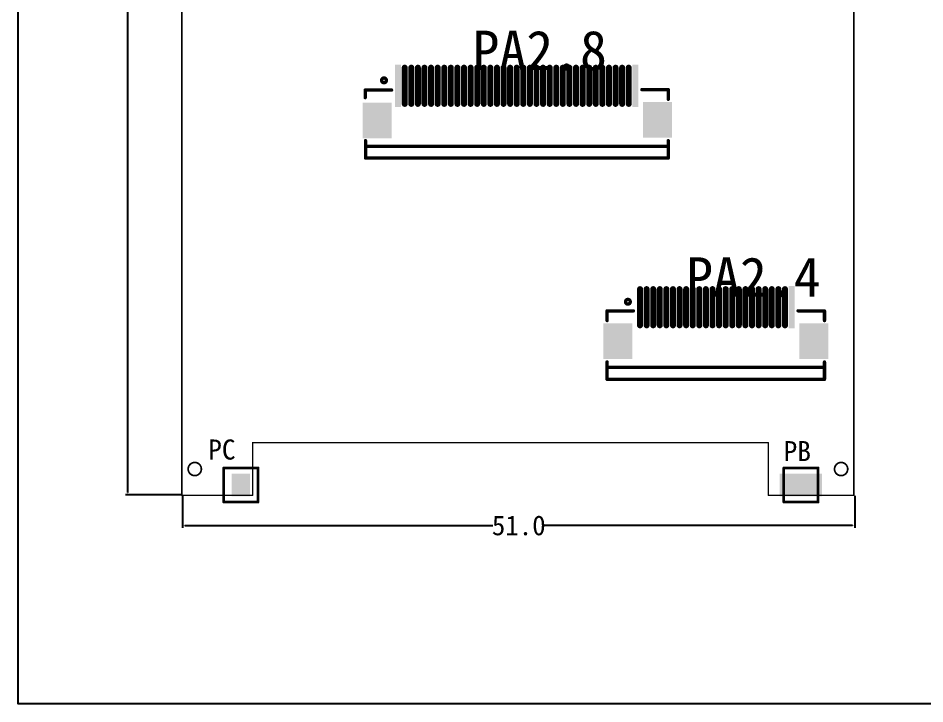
# Model space of a CAD drawing. Extents: x 936 to 1110, y 613 to 708.
# Drawn here: x 935.7 to 1004.5, y 612.9 to 665 of the extents above; entities that cross this region are included whole.
import ezdxf

# ---------------------------------------------------------------- set-up
doc = ezdxf.new("R2010")
doc.units = 0
doc.header["$MEASUREMENT"] = 0
doc.layers.get('0').update_dxf_attribs({"linetype": 'CONTINUOUS'})
doc.layers.get('Defpoints').update_dxf_attribs({"linetype": 'CONTINUOUS'})
for name, color, linetype in [('BOTTOMLAYER', 5, 'CONTINUOUS'), ('BOTTOMOVERLAY', 54, 'CONTINUOUS'), ('BOTTOMPASTE', 16, 'CONTINUOUS'), ('BOTTOMSOLDER', 6, 'CONTINUOUS'), ('KEEPOUTLAYER', 6, 'CONTINUOUS'), ('MULTILAYER', 9, 'CONTINUOUS'), ('TOPLAYER', 1, 'CONTINUOUS'), ('TOPSOLDER', 216, 'CONTINUOUS')]:
    doc.layers.add(name, color=color, linetype=linetype)
doc.dimstyles.get("Standard").update_dxf_attribs({"dimtxt": 0.18, "dimasz": 0.18, "dimexe": 0.18, "dimexo": 0.0625, "dimgap": 0.09, "dimtad": 0, "dimtih": 1, "dimtoh": 1, "dimdec": 4, "dimzin": 0, "dimdsep": 46, "dimtxsty": 'Standard', "dimcen": 0.09, "dimadec": 0, "dimazin": 0, "dimtfac": 1, "dimtdec": 4, "dimtofl": 0, "dimtmove": 0, "dimatfit": 0, "dimfxl": 1, "dimtolj": 1, "dimtzin": 0, "dimarcsym": 0})

# ---------------------------------------------------------------- blocks, each defined once
blk = doc.blocks.new('FFC0_5_24P_A_1')
at = {"layer": 'BOTTOMLAYER', "const_width": 0.25}
for points in [[(-5.25, 2.662), (-5.25, -0.087)], [(-4.75, 2.662), (-4.75, -0.087)], [(-4.25, 2.662), (-4.25, -0.087)], [(-3.75, 2.662), (-3.75, -0.087)], [(-3.25, 2.662), (-3.25, -0.087)], [(-2.75, 2.662), (-2.75, -0.087)], [(-2.25, 2.662), (-2.25, -0.087)], [(-1.75, 2.662), (-1.75, -0.087)], [(-1.25, 2.662), (-1.25, -0.087)], [(-0.75, 2.662), (-0.75, -0.087)], [(-0.25, 2.662), (-0.25, -0.087)], [(0.25, 2.662), (0.25, -0.087)], [(0.75, 2.662), (0.75, -0.087)], [(1.25, 2.662), (1.25, -0.087)], [(1.75, 2.662), (1.75, -0.087)], [(2.25, 2.662), (2.25, -0.087)], [(2.75, 2.662), (2.75, -0.087)], [(3.25, 2.662), (3.25, -0.087)], [(3.75, 2.662), (3.75, -0.087)], [(4.25, 2.662), (4.25, -0.087)], [(4.75, 2.662), (4.75, -0.087)], [(5.25, 2.662), (5.25, -0.087)], [(5.75, 2.662), (5.75, -0.087)]]:
    blk.add_lwpolyline(points, dxfattribs=at)
at = {"layer": 'BOTTOMLAYER', "const_width": 0.125}
for points in [[(-5.312, 2.662, 1), (-5.188, 2.662, 1)], [(-4.812, 2.662, 1), (-4.687, 2.662, 1)], [(-4.312, 2.662, 1), (-4.187, 2.662, 1)], [(-3.812, 2.662, 1), (-3.687, 2.662, 1)], [(-3.312, 2.662, 1), (-3.187, 2.662, 1)], [(-2.812, 2.662, 1), (-2.688, 2.662, 1)], [(-2.312, 2.662, 1), (-2.187, 2.662, 1)], [(-1.812, 2.662, 1), (-1.687, 2.662, 1)], [(-1.312, 2.662, 1), (-1.187, 2.662, 1)], [(-0.812, 2.662, 1), (-0.687, 2.662, 1)], [(-0.312, 2.662, 1), (-0.188, 2.662, 1)], [(0.188, 2.662, 1), (0.313, 2.662, 1)], [(0.688, 2.662, 1), (0.813, 2.662, 1)], [(1.188, 2.662, 1), (1.313, 2.662, 1)], [(1.688, 2.662, 1), (1.813, 2.662, 1)], [(2.188, 2.662, 1), (2.312, 2.662, 1)], [(2.688, 2.662, 1), (2.813, 2.662, 1)], [(3.188, 2.662, 1), (3.313, 2.662, 1)], [(3.688, 2.662, 1), (3.813, 2.662, 1)], [(4.188, 2.662, 1), (4.313, 2.662, 1)], [(4.688, 2.662, 1), (4.812, 2.662, 1)], [(5.188, 2.662, 1), (5.312, 2.662, 1)], [(5.688, 2.662, 1), (5.813, 2.662, 1)], [(-5.312, -0.087, 1), (-5.188, -0.087, 1)], [(-4.812, -0.087, 1), (-4.687, -0.087, 1)], [(-4.312, -0.087, 1), (-4.187, -0.087, 1)], [(-3.812, -0.087, 1), (-3.687, -0.087, 1)], [(-3.312, -0.087, 1), (-3.187, -0.087, 1)], [(-2.812, -0.087, 1), (-2.688, -0.087, 1)], [(-2.312, -0.087, 1), (-2.187, -0.087, 1)], [(-1.812, -0.087, 1), (-1.687, -0.087, 1)], [(-1.312, -0.087, 1), (-1.187, -0.087, 1)], [(-0.812, -0.087, 1), (-0.687, -0.087, 1)], [(-0.312, -0.087, 1), (-0.188, -0.087, 1)], [(0.188, -0.087, 1), (0.313, -0.087, 1)], [(0.688, -0.087, 1), (0.813, -0.087, 1)], [(1.188, -0.087, 1), (1.313, -0.087, 1)], [(1.688, -0.087, 1), (1.813, -0.087, 1)], [(2.188, -0.087, 1), (2.312, -0.087, 1)], [(2.688, -0.087, 1), (2.813, -0.087, 1)], [(3.188, -0.087, 1), (3.313, -0.087, 1)], [(3.688, -0.087, 1), (3.813, -0.087, 1)], [(4.188, -0.087, 1), (4.313, -0.087, 1)], [(4.688, -0.087, 1), (4.812, -0.087, 1)], [(5.188, -0.087, 1), (5.312, -0.087, 1)], [(5.688, -0.087, 1), (5.813, -0.087, 1)]]:
    blk.add_lwpolyline(points, format="xyb", close=True, dxfattribs=at)
at = {"layer": 'BOTTOMLAYER'}
for points in [[(-5.875, -0.212), (-5.625, -0.212), (-5.875, 2.788), (-5.625, 2.788)], [(-8.44, -2.538), (-6.44, -2.538), (-8.44, -0.038), (-6.44, -0.038)], [(8.44, -0.038), (6.44, -0.038), (8.44, -2.538), (6.44, -2.538)]]:
    blk.add_solid(points, dxfattribs=at)
at = {"layer": 'BOTTOMOVERLAY'}
for points, const_width in [([(6.85, 1.702, 1), (6.491, 1.702, 1)], 0.254), ([(6.427, 1.702, 1), (6.554, 1.702, 1)], 0.127), ([(6.786, 1.702, 1), (6.913, 1.702, 1)], 0.127), ([(-8.313, 1.012, 1), (-8.186, 1.012, 1)], 0.127), ([(-8.313, 1.012, 1), (-8.186, 1.012, 1)], 0.127), ([(-6.31, 1.012, 1), (-6.183, 1.012, 1)], 0.127), ([(6.183, 1.012, 1), (6.31, 1.012, 1)], 0.127), ([(8.186, 1.012, 1), (8.313, 1.012, 1)], 0.127), ([(8.186, 1.012, 1), (8.313, 1.012, 1)], 0.127), ([(-8.313, 0.274, 1), (-8.186, 0.274, 1)], 0.127), ([(8.186, 0.274, 1), (8.313, 0.274, 1)], 0.127), ([(-8.313, -2.865, 1), (-8.186, -2.865, 1)], 0.127), ([(8.186, -2.865, 1), (8.313, -2.865, 1)], 0.127), ([(-8.313, -3.287, 1), (-8.186, -3.287, 1)], 0.127), ([(8.186, -3.287, 1), (8.313, -3.287, 1)], 0.127), ([(-8.313, -4.187, 1), (-8.186, -4.187, 1)], 0.127), ([(-8.313, -4.187, 1), (-8.186, -4.187, 1)], 0.127), ([(8.186, -4.187, 1), (8.313, -4.187, 1)], 0.127), ([(8.186, -4.187, 1), (8.313, -4.187, 1)], 0.127)]:
    blk.add_lwpolyline(points, format="xyb", close=True, dxfattribs=dict(at, const_width=const_width))
at = {"layer": 'BOTTOMOVERLAY', "const_width": 0.254}
for points in [[(-8.25, 1.012), (-6.246, 1.012)], [(-8.25, 0.274), (-8.25, 1.012)], [(6.246, 1.012), (8.25, 1.012)], [(8.25, 0.274), (8.25, 1.012)], [(-8.25, -4.187), (-8.25, -2.865)], [(8.25, -4.187), (8.25, -2.865)], [(-8.25, -3.287), (8.25, -3.287)], [(-8.25, -4.187), (8.25, -4.187)]]:
    blk.add_lwpolyline(points, dxfattribs=at)
at = {"layer": 'BOTTOMPASTE', "const_width": 0.25}
for points in [[(-5.25, 2.662), (-5.25, -0.087)], [(-4.75, 2.662), (-4.75, -0.087)], [(-4.25, 2.662), (-4.25, -0.087)], [(-3.75, 2.662), (-3.75, -0.087)], [(-3.25, 2.662), (-3.25, -0.087)], [(-2.75, 2.662), (-2.75, -0.087)], [(-2.25, 2.662), (-2.25, -0.087)], [(-1.75, 2.662), (-1.75, -0.087)], [(-1.25, 2.662), (-1.25, -0.087)], [(-0.75, 2.662), (-0.75, -0.087)], [(-0.25, 2.662), (-0.25, -0.087)], [(0.25, 2.662), (0.25, -0.087)], [(0.75, 2.662), (0.75, -0.087)], [(1.25, 2.662), (1.25, -0.087)], [(1.75, 2.662), (1.75, -0.087)], [(2.25, 2.662), (2.25, -0.087)], [(2.75, 2.662), (2.75, -0.087)], [(3.25, 2.662), (3.25, -0.087)], [(3.75, 2.662), (3.75, -0.087)], [(4.25, 2.662), (4.25, -0.087)], [(4.75, 2.662), (4.75, -0.087)], [(5.25, 2.662), (5.25, -0.087)], [(5.75, 2.662), (5.75, -0.087)]]:
    blk.add_lwpolyline(points, dxfattribs=at)
at = {"layer": 'BOTTOMPASTE', "const_width": 0.125}
for points in [[(-5.312, 2.662, 1), (-5.188, 2.662, 1)], [(-4.812, 2.662, 1), (-4.687, 2.662, 1)], [(-4.312, 2.662, 1), (-4.187, 2.662, 1)], [(-3.812, 2.662, 1), (-3.687, 2.662, 1)], [(-3.312, 2.662, 1), (-3.187, 2.662, 1)], [(-2.812, 2.662, 1), (-2.688, 2.662, 1)], [(-2.312, 2.662, 1), (-2.187, 2.662, 1)], [(-1.812, 2.662, 1), (-1.687, 2.662, 1)], [(-1.312, 2.662, 1), (-1.187, 2.662, 1)], [(-0.812, 2.662, 1), (-0.687, 2.662, 1)], [(-0.312, 2.662, 1), (-0.188, 2.662, 1)], [(0.188, 2.662, 1), (0.313, 2.662, 1)], [(0.688, 2.662, 1), (0.813, 2.662, 1)], [(1.188, 2.662, 1), (1.313, 2.662, 1)], [(1.688, 2.662, 1), (1.813, 2.662, 1)], [(2.188, 2.662, 1), (2.312, 2.662, 1)], [(2.688, 2.662, 1), (2.813, 2.662, 1)], [(3.188, 2.662, 1), (3.313, 2.662, 1)], [(3.688, 2.662, 1), (3.813, 2.662, 1)], [(4.188, 2.662, 1), (4.313, 2.662, 1)], [(4.688, 2.662, 1), (4.812, 2.662, 1)], [(5.188, 2.662, 1), (5.312, 2.662, 1)], [(5.688, 2.662, 1), (5.813, 2.662, 1)], [(-5.312, -0.087, 1), (-5.188, -0.087, 1)], [(-4.812, -0.087, 1), (-4.687, -0.087, 1)], [(-4.312, -0.087, 1), (-4.187, -0.087, 1)], [(-3.812, -0.087, 1), (-3.687, -0.087, 1)], [(-3.312, -0.087, 1), (-3.187, -0.087, 1)], [(-2.812, -0.087, 1), (-2.688, -0.087, 1)], [(-2.312, -0.087, 1), (-2.187, -0.087, 1)], [(-1.812, -0.087, 1), (-1.687, -0.087, 1)], [(-1.312, -0.087, 1), (-1.187, -0.087, 1)], [(-0.812, -0.087, 1), (-0.687, -0.087, 1)], [(-0.312, -0.087, 1), (-0.188, -0.087, 1)], [(0.188, -0.087, 1), (0.313, -0.087, 1)], [(0.688, -0.087, 1), (0.813, -0.087, 1)], [(1.188, -0.087, 1), (1.313, -0.087, 1)], [(1.688, -0.087, 1), (1.813, -0.087, 1)], [(2.188, -0.087, 1), (2.312, -0.087, 1)], [(2.688, -0.087, 1), (2.813, -0.087, 1)], [(3.188, -0.087, 1), (3.313, -0.087, 1)], [(3.688, -0.087, 1), (3.813, -0.087, 1)], [(4.188, -0.087, 1), (4.313, -0.087, 1)], [(4.688, -0.087, 1), (4.812, -0.087, 1)], [(5.188, -0.087, 1), (5.312, -0.087, 1)], [(5.688, -0.087, 1), (5.813, -0.087, 1)]]:
    blk.add_lwpolyline(points, format="xyb", close=True, dxfattribs=at)
at = {"layer": 'BOTTOMPASTE'}
for points in [[(-5.875, -0.212), (-5.625, -0.212), (-5.875, 2.788), (-5.625, 2.788)], [(-8.44, -2.538), (-6.44, -2.538), (-8.44, -0.038), (-6.44, -0.038)], [(8.44, -0.038), (6.44, -0.038), (8.44, -2.538), (6.44, -2.538)]]:
    blk.add_solid(points, dxfattribs=at)
at = {"layer": 'BOTTOMSOLDER', "const_width": 0.453}
for points in [[(-5.25, 2.662), (-5.25, -0.087)], [(-4.75, 2.662), (-4.75, -0.087)], [(-4.25, 2.662), (-4.25, -0.087)], [(-3.75, 2.662), (-3.75, -0.087)], [(-3.25, 2.662), (-3.25, -0.087)], [(-2.75, 2.662), (-2.75, -0.087)], [(-2.25, 2.662), (-2.25, -0.087)], [(-1.75, 2.662), (-1.75, -0.087)], [(-1.25, 2.662), (-1.25, -0.087)], [(-0.75, 2.662), (-0.75, -0.087)], [(-0.25, 2.662), (-0.25, -0.087)], [(0.25, 2.662), (0.25, -0.087)], [(0.75, 2.662), (0.75, -0.087)], [(1.25, 2.662), (1.25, -0.087)], [(1.75, 2.662), (1.75, -0.087)], [(2.25, 2.662), (2.25, -0.087)], [(2.75, 2.662), (2.75, -0.087)], [(3.25, 2.662), (3.25, -0.087)], [(3.75, 2.662), (3.75, -0.087)], [(4.25, 2.662), (4.25, -0.087)], [(4.75, 2.662), (4.75, -0.087)], [(5.25, 2.662), (5.25, -0.087)], [(5.75, 2.662), (5.75, -0.087)]]:
    blk.add_lwpolyline(points, dxfattribs=at)
at = {"layer": 'BOTTOMSOLDER', "const_width": 0.227}
for points in [[(-5.363, 2.662, 1), (-5.137, 2.662, 1)], [(-4.863, 2.662, 1), (-4.637, 2.662, 1)], [(-4.363, 2.662, 1), (-4.137, 2.662, 1)], [(-3.863, 2.662, 1), (-3.637, 2.662, 1)], [(-3.363, 2.662, 1), (-3.137, 2.662, 1)], [(-2.863, 2.662, 1), (-2.637, 2.662, 1)], [(-2.363, 2.662, 1), (-2.137, 2.662, 1)], [(-1.863, 2.662, 1), (-1.637, 2.662, 1)], [(-1.363, 2.662, 1), (-1.137, 2.662, 1)], [(-0.863, 2.662, 1), (-0.637, 2.662, 1)], [(-0.363, 2.662, 1), (-0.137, 2.662, 1)], [(0.137, 2.662, 1), (0.363, 2.662, 1)], [(0.637, 2.662, 1), (0.863, 2.662, 1)], [(1.137, 2.662, 1), (1.363, 2.662, 1)], [(1.637, 2.662, 1), (1.863, 2.662, 1)], [(2.137, 2.662, 1), (2.363, 2.662, 1)], [(2.637, 2.662, 1), (2.863, 2.662, 1)], [(3.137, 2.662, 1), (3.363, 2.662, 1)], [(3.637, 2.662, 1), (3.863, 2.662, 1)], [(4.137, 2.662, 1), (4.363, 2.662, 1)], [(4.637, 2.662, 1), (4.863, 2.662, 1)], [(5.137, 2.662, 1), (5.363, 2.662, 1)], [(5.637, 2.662, 1), (5.863, 2.662, 1)], [(-5.363, -0.087, 1), (-5.137, -0.087, 1)], [(-4.863, -0.087, 1), (-4.637, -0.087, 1)], [(-4.363, -0.087, 1), (-4.137, -0.087, 1)], [(-3.863, -0.087, 1), (-3.637, -0.087, 1)], [(-3.363, -0.087, 1), (-3.137, -0.087, 1)], [(-2.863, -0.087, 1), (-2.637, -0.087, 1)], [(-2.363, -0.087, 1), (-2.137, -0.087, 1)], [(-1.863, -0.087, 1), (-1.637, -0.087, 1)], [(-1.363, -0.087, 1), (-1.137, -0.087, 1)], [(-0.863, -0.087, 1), (-0.637, -0.087, 1)], [(-0.363, -0.087, 1), (-0.137, -0.087, 1)], [(0.137, -0.087, 1), (0.363, -0.087, 1)], [(0.637, -0.087, 1), (0.863, -0.087, 1)], [(1.137, -0.087, 1), (1.363, -0.087, 1)], [(1.637, -0.087, 1), (1.863, -0.087, 1)], [(2.137, -0.087, 1), (2.363, -0.087, 1)], [(2.637, -0.087, 1), (2.863, -0.087, 1)], [(3.137, -0.087, 1), (3.363, -0.087, 1)], [(3.637, -0.087, 1), (3.863, -0.087, 1)], [(4.137, -0.087, 1), (4.363, -0.087, 1)], [(4.637, -0.087, 1), (4.863, -0.087, 1)], [(5.137, -0.087, 1), (5.363, -0.087, 1)], [(5.637, -0.087, 1), (5.863, -0.087, 1)]]:
    blk.add_lwpolyline(points, format="xyb", close=True, dxfattribs=at)
at = {"layer": 'BOTTOMSOLDER'}
for points in [[(-5.977, -0.314), (-5.523, -0.314), (-5.977, 2.889), (-5.523, 2.889)], [(-8.542, -2.639), (-6.338, -2.639), (-8.542, 0.064), (-6.338, 0.064)], [(8.542, 0.064), (6.338, 0.064), (8.542, -2.639), (6.338, -2.639)]]:
    blk.add_solid(points, dxfattribs=at)
blk = doc.blocks.new('FFC0_5_37P_A_2')
at = {"layer": 'BOTTOMLAYER', "const_width": 0.25}
for points in [[(-8.455, 2.688), (-8.455, -0.062)], [(-7.955, 2.688), (-7.955, -0.062)], [(-7.455, 2.688), (-7.455, -0.062)], [(-6.955, 2.688), (-6.955, -0.062)], [(-6.455, 2.688), (-6.455, -0.062)], [(-5.955, 2.688), (-5.955, -0.062)], [(-5.455, 2.688), (-5.455, -0.062)], [(-4.955, 2.688), (-4.955, -0.062)], [(-4.455, 2.688), (-4.455, -0.062)], [(-3.955, 2.688), (-3.955, -0.062)], [(-3.455, 2.688), (-3.455, -0.062)], [(-2.955, 2.688), (-2.955, -0.062)], [(-2.455, 2.688), (-2.455, -0.062)], [(-1.955, 2.688), (-1.955, -0.062)], [(-1.455, 2.688), (-1.455, -0.062)], [(-0.955, 2.688), (-0.955, -0.062)], [(-0.455, 2.688), (-0.455, -0.062)], [(0.045, 2.688), (0.045, -0.062)], [(0.545, 2.688), (0.545, -0.062)], [(1.045, 2.688), (1.045, -0.062)], [(1.545, 2.688), (1.545, -0.062)], [(2.045, 2.688), (2.045, -0.062)], [(2.545, 2.688), (2.545, -0.062)], [(3.045, 2.688), (3.045, -0.062)], [(3.545, 2.688), (3.545, -0.062)], [(4.045, 2.688), (4.045, -0.062)], [(4.545, 2.688), (4.545, -0.062)], [(5.045, 2.688), (5.045, -0.062)], [(5.545, 2.688), (5.545, -0.062)], [(6.045, 2.688), (6.045, -0.062)], [(6.545, 2.688), (6.545, -0.062)], [(7.045, 2.688), (7.045, -0.062)], [(7.545, 2.688), (7.545, -0.062)], [(8.045, 2.688), (8.045, -0.062)], [(8.545, 2.688), (8.545, -0.062)]]:
    blk.add_lwpolyline(points, dxfattribs=at)
at = {"layer": 'BOTTOMLAYER', "const_width": 0.125}
for points in [[(-8.518, 2.688, 1), (-8.393, 2.688, 1)], [(-8.018, 2.688, 1), (-7.893, 2.688, 1)], [(-7.518, 2.688, 1), (-7.393, 2.688, 1)], [(-7.018, 2.688, 1), (-6.893, 2.688, 1)], [(-6.518, 2.688, 1), (-6.393, 2.688, 1)], [(-6.018, 2.688, 1), (-5.893, 2.688, 1)], [(-5.518, 2.688, 1), (-5.393, 2.688, 1)], [(-5.018, 2.688, 1), (-4.893, 2.688, 1)], [(-4.518, 2.688, 1), (-4.393, 2.688, 1)], [(-4.018, 2.688, 1), (-3.893, 2.688, 1)], [(-3.518, 2.688, 1), (-3.393, 2.688, 1)], [(-3.018, 2.688, 1), (-2.893, 2.688, 1)], [(-2.518, 2.688, 1), (-2.393, 2.688, 1)], [(-2.018, 2.688, 1), (-1.893, 2.688, 1)], [(-1.518, 2.688, 1), (-1.393, 2.688, 1)], [(-1.018, 2.688, 1), (-0.893, 2.688, 1)], [(-0.518, 2.688, 1), (-0.393, 2.688, 1)], [(-0.018, 2.688, 1), (0.107, 2.688, 1)], [(0.482, 2.688, 1), (0.607, 2.688, 1)], [(0.982, 2.688, 1), (1.107, 2.688, 1)], [(1.482, 2.688, 1), (1.607, 2.688, 1)], [(1.982, 2.688, 1), (2.107, 2.688, 1)], [(2.482, 2.688, 1), (2.607, 2.688, 1)], [(2.982, 2.688, 1), (3.107, 2.688, 1)], [(3.482, 2.688, 1), (3.607, 2.688, 1)], [(3.982, 2.688, 1), (4.107, 2.688, 1)], [(4.482, 2.688, 1), (4.607, 2.688, 1)], [(4.982, 2.688, 1), (5.107, 2.688, 1)], [(5.482, 2.688, 1), (5.607, 2.688, 1)], [(5.982, 2.688, 1), (6.107, 2.688, 1)], [(6.482, 2.688, 1), (6.607, 2.688, 1)], [(6.982, 2.688, 1), (7.107, 2.688, 1)], [(7.482, 2.688, 1), (7.607, 2.688, 1)], [(7.982, 2.688, 1), (8.107, 2.688, 1)], [(8.482, 2.688, 1), (8.607, 2.688, 1)], [(-8.518, -0.062, 1), (-8.393, -0.062, 1)], [(-8.018, -0.062, 1), (-7.893, -0.062, 1)], [(-7.518, -0.062, 1), (-7.393, -0.062, 1)], [(-7.018, -0.062, 1), (-6.893, -0.062, 1)], [(-6.518, -0.062, 1), (-6.393, -0.062, 1)], [(-6.018, -0.062, 1), (-5.893, -0.062, 1)], [(-5.518, -0.062, 1), (-5.393, -0.062, 1)], [(-5.018, -0.062, 1), (-4.893, -0.062, 1)], [(-4.518, -0.062, 1), (-4.393, -0.062, 1)], [(-4.018, -0.062, 1), (-3.893, -0.062, 1)], [(-3.518, -0.062, 1), (-3.393, -0.062, 1)], [(-3.018, -0.062, 1), (-2.893, -0.062, 1)], [(-2.518, -0.062, 1), (-2.393, -0.062, 1)], [(-2.018, -0.062, 1), (-1.893, -0.062, 1)], [(-1.518, -0.062, 1), (-1.393, -0.062, 1)], [(-1.018, -0.062, 1), (-0.893, -0.062, 1)], [(-0.518, -0.062, 1), (-0.393, -0.062, 1)], [(-0.018, -0.062, 1), (0.107, -0.062, 1)], [(0.482, -0.062, 1), (0.607, -0.062, 1)], [(0.982, -0.062, 1), (1.107, -0.062, 1)], [(1.482, -0.062, 1), (1.607, -0.062, 1)], [(1.982, -0.062, 1), (2.107, -0.062, 1)], [(2.482, -0.062, 1), (2.607, -0.062, 1)], [(2.982, -0.062, 1), (3.107, -0.062, 1)], [(3.482, -0.062, 1), (3.607, -0.062, 1)], [(3.982, -0.062, 1), (4.107, -0.062, 1)], [(4.482, -0.062, 1), (4.607, -0.062, 1)], [(4.982, -0.062, 1), (5.107, -0.062, 1)], [(5.482, -0.062, 1), (5.607, -0.062, 1)], [(5.982, -0.062, 1), (6.107, -0.062, 1)], [(6.482, -0.062, 1), (6.607, -0.062, 1)], [(6.982, -0.062, 1), (7.107, -0.062, 1)], [(7.482, -0.062, 1), (7.607, -0.062, 1)], [(7.982, -0.062, 1), (8.107, -0.062, 1)], [(8.482, -0.062, 1), (8.607, -0.062, 1)]]:
    blk.add_lwpolyline(points, format="xyb", close=True, dxfattribs=at)
at = {"layer": 'BOTTOMLAYER'}
for points in [[(-9.08, -0.187), (-8.83, -0.187), (-9.08, 2.813), (-8.83, 2.813)], [(8.92, -0.187), (9.17, -0.187), (8.92, 2.813), (9.17, 2.813)], [(-11.645, -2.525), (-9.645, -2.525), (-11.645, -0.025), (-9.645, -0.025)], [(11.645, -0.063), (9.645, -0.063), (11.645, -2.563), (9.645, -2.563)]]:
    blk.add_solid(points, dxfattribs=at)
at = {"layer": 'BOTTOMOVERLAY'}
for points, const_width in [([(10.297, 1.726, 1), (9.938, 1.726, 1)], 0.254), ([(9.874, 1.726, 1), (10.001, 1.726, 1)], 0.127), ([(10.233, 1.726, 1), (10.36, 1.726, 1)], 0.127), ([(-11.519, 1.025, 1), (-11.392, 1.025, 1)], 0.127), ([(-11.519, 1.025, 1), (-11.392, 1.025, 1)], 0.127), ([(-9.515, 1.025, 1), (-9.388, 1.025, 1)], 0.127), ([(9.478, 0.988, 1), (9.605, 0.988, 1)], 0.127), ([(11.481, 0.988, 1), (11.608, 0.988, 1)], 0.127), ([(11.481, 0.988, 1), (11.608, 0.988, 1)], 0.127), ([(-11.519, 0.287, 1), (-11.392, 0.287, 1)], 0.127), ([(11.481, 0.413, 1), (11.608, 0.413, 1)], 0.127), ([(-11.519, -2.853, 1), (-11.392, -2.853, 1)], 0.127), ([(11.456, -2.853, 1), (11.583, -2.853, 1)], 0.127), ([(-11.519, -3.275, 1), (-11.392, -3.275, 1)], 0.127), ([(11.356, -3.275, 1), (11.483, -3.275, 1)], 0.127), ([(-11.519, -4.175, 1), (-11.392, -4.175, 1)], 0.127), ([(-11.519, -4.175, 1), (-11.392, -4.175, 1)], 0.127), ([(11.456, -4.175, 1), (11.583, -4.175, 1)], 0.127), ([(11.456, -4.175, 1), (11.583, -4.175, 1)], 0.127)]:
    blk.add_lwpolyline(points, format="xyb", close=True, dxfattribs=dict(at, const_width=const_width))
at = {"layer": 'BOTTOMOVERLAY', "const_width": 0.254}
for points in [[(-11.455, 0.287), (-11.455, 1.025)], [(-11.455, 1.025), (-9.451, 1.025)], [(9.541, 0.988), (11.545, 0.988)], [(11.545, 0.413), (11.545, 0.988)], [(-11.455, -4.175), (-11.455, -2.853)], [(11.52, -4.175), (11.52, -2.853)], [(-11.455, -3.275), (11.42, -3.275)], [(-11.455, -4.175), (11.52, -4.175)]]:
    blk.add_lwpolyline(points, dxfattribs=at)
at = {"layer": 'BOTTOMPASTE', "const_width": 0.25}
for points in [[(-8.455, 2.688), (-8.455, -0.062)], [(-7.955, 2.688), (-7.955, -0.062)], [(-7.455, 2.688), (-7.455, -0.062)], [(-6.955, 2.688), (-6.955, -0.062)], [(-6.455, 2.688), (-6.455, -0.062)], [(-5.955, 2.688), (-5.955, -0.062)], [(-5.455, 2.688), (-5.455, -0.062)], [(-4.955, 2.688), (-4.955, -0.062)], [(-4.455, 2.688), (-4.455, -0.062)], [(-3.955, 2.688), (-3.955, -0.062)], [(-3.455, 2.688), (-3.455, -0.062)], [(-2.955, 2.688), (-2.955, -0.062)], [(-2.455, 2.688), (-2.455, -0.062)], [(-1.955, 2.688), (-1.955, -0.062)], [(-1.455, 2.688), (-1.455, -0.062)], [(-0.955, 2.688), (-0.955, -0.062)], [(-0.455, 2.688), (-0.455, -0.062)], [(0.045, 2.688), (0.045, -0.062)], [(0.545, 2.688), (0.545, -0.062)], [(1.045, 2.688), (1.045, -0.062)], [(1.545, 2.688), (1.545, -0.062)], [(2.045, 2.688), (2.045, -0.062)], [(2.545, 2.688), (2.545, -0.062)], [(3.045, 2.688), (3.045, -0.062)], [(3.545, 2.688), (3.545, -0.062)], [(4.045, 2.688), (4.045, -0.062)], [(4.545, 2.688), (4.545, -0.062)], [(5.045, 2.688), (5.045, -0.062)], [(5.545, 2.688), (5.545, -0.062)], [(6.045, 2.688), (6.045, -0.062)], [(6.545, 2.688), (6.545, -0.062)], [(7.045, 2.688), (7.045, -0.062)], [(7.545, 2.688), (7.545, -0.062)], [(8.045, 2.688), (8.045, -0.062)], [(8.545, 2.688), (8.545, -0.062)]]:
    blk.add_lwpolyline(points, dxfattribs=at)
at = {"layer": 'BOTTOMPASTE', "const_width": 0.125}
for points in [[(-8.518, 2.688, 1), (-8.393, 2.688, 1)], [(-8.018, 2.688, 1), (-7.893, 2.688, 1)], [(-7.518, 2.688, 1), (-7.393, 2.688, 1)], [(-7.018, 2.688, 1), (-6.893, 2.688, 1)], [(-6.518, 2.688, 1), (-6.393, 2.688, 1)], [(-6.018, 2.688, 1), (-5.893, 2.688, 1)], [(-5.518, 2.688, 1), (-5.393, 2.688, 1)], [(-5.018, 2.688, 1), (-4.893, 2.688, 1)], [(-4.518, 2.688, 1), (-4.393, 2.688, 1)], [(-4.018, 2.688, 1), (-3.893, 2.688, 1)], [(-3.518, 2.688, 1), (-3.393, 2.688, 1)], [(-3.018, 2.688, 1), (-2.893, 2.688, 1)], [(-2.518, 2.688, 1), (-2.393, 2.688, 1)], [(-2.018, 2.688, 1), (-1.893, 2.688, 1)], [(-1.518, 2.688, 1), (-1.393, 2.688, 1)], [(-1.018, 2.688, 1), (-0.893, 2.688, 1)], [(-0.518, 2.688, 1), (-0.393, 2.688, 1)], [(-0.018, 2.688, 1), (0.107, 2.688, 1)], [(0.482, 2.688, 1), (0.607, 2.688, 1)], [(0.982, 2.688, 1), (1.107, 2.688, 1)], [(1.482, 2.688, 1), (1.607, 2.688, 1)], [(1.982, 2.688, 1), (2.107, 2.688, 1)], [(2.482, 2.688, 1), (2.607, 2.688, 1)], [(2.982, 2.688, 1), (3.107, 2.688, 1)], [(3.482, 2.688, 1), (3.607, 2.688, 1)], [(3.982, 2.688, 1), (4.107, 2.688, 1)], [(4.482, 2.688, 1), (4.607, 2.688, 1)], [(4.982, 2.688, 1), (5.107, 2.688, 1)], [(5.482, 2.688, 1), (5.607, 2.688, 1)], [(5.982, 2.688, 1), (6.107, 2.688, 1)], [(6.482, 2.688, 1), (6.607, 2.688, 1)], [(6.982, 2.688, 1), (7.107, 2.688, 1)], [(7.482, 2.688, 1), (7.607, 2.688, 1)], [(7.982, 2.688, 1), (8.107, 2.688, 1)], [(8.482, 2.688, 1), (8.607, 2.688, 1)], [(-8.518, -0.062, 1), (-8.393, -0.062, 1)], [(-8.018, -0.062, 1), (-7.893, -0.062, 1)], [(-7.518, -0.062, 1), (-7.393, -0.062, 1)], [(-7.018, -0.062, 1), (-6.893, -0.062, 1)], [(-6.518, -0.062, 1), (-6.393, -0.062, 1)], [(-6.018, -0.062, 1), (-5.893, -0.062, 1)], [(-5.518, -0.062, 1), (-5.393, -0.062, 1)], [(-5.018, -0.062, 1), (-4.893, -0.062, 1)], [(-4.518, -0.062, 1), (-4.393, -0.062, 1)], [(-4.018, -0.062, 1), (-3.893, -0.062, 1)], [(-3.518, -0.062, 1), (-3.393, -0.062, 1)], [(-3.018, -0.062, 1), (-2.893, -0.062, 1)], [(-2.518, -0.062, 1), (-2.393, -0.062, 1)], [(-2.018, -0.062, 1), (-1.893, -0.062, 1)], [(-1.518, -0.062, 1), (-1.393, -0.062, 1)], [(-1.018, -0.062, 1), (-0.893, -0.062, 1)], [(-0.518, -0.062, 1), (-0.393, -0.062, 1)], [(-0.018, -0.062, 1), (0.107, -0.062, 1)], [(0.482, -0.062, 1), (0.607, -0.062, 1)], [(0.982, -0.062, 1), (1.107, -0.062, 1)], [(1.482, -0.062, 1), (1.607, -0.062, 1)], [(1.982, -0.062, 1), (2.107, -0.062, 1)], [(2.482, -0.062, 1), (2.607, -0.062, 1)], [(2.982, -0.062, 1), (3.107, -0.062, 1)], [(3.482, -0.062, 1), (3.607, -0.062, 1)], [(3.982, -0.062, 1), (4.107, -0.062, 1)], [(4.482, -0.062, 1), (4.607, -0.062, 1)], [(4.982, -0.062, 1), (5.107, -0.062, 1)], [(5.482, -0.062, 1), (5.607, -0.062, 1)], [(5.982, -0.062, 1), (6.107, -0.062, 1)], [(6.482, -0.062, 1), (6.607, -0.062, 1)], [(6.982, -0.062, 1), (7.107, -0.062, 1)], [(7.482, -0.062, 1), (7.607, -0.062, 1)], [(7.982, -0.062, 1), (8.107, -0.062, 1)], [(8.482, -0.062, 1), (8.607, -0.062, 1)]]:
    blk.add_lwpolyline(points, format="xyb", close=True, dxfattribs=at)
at = {"layer": 'BOTTOMPASTE'}
for points in [[(-9.08, -0.187), (-8.83, -0.187), (-9.08, 2.813), (-8.83, 2.813)], [(8.92, -0.187), (9.17, -0.187), (8.92, 2.813), (9.17, 2.813)], [(-11.645, -2.525), (-9.645, -2.525), (-11.645, -0.025), (-9.645, -0.025)], [(11.645, -0.063), (9.645, -0.063), (11.645, -2.563), (9.645, -2.563)]]:
    blk.add_solid(points, dxfattribs=at)
at = {"layer": 'BOTTOMSOLDER', "const_width": 0.453}
for points in [[(-8.455, 2.688), (-8.455, -0.062)], [(-7.955, 2.688), (-7.955, -0.062)], [(-7.455, 2.688), (-7.455, -0.062)], [(-6.955, 2.688), (-6.955, -0.062)], [(-6.455, 2.688), (-6.455, -0.062)], [(-5.955, 2.688), (-5.955, -0.062)], [(-5.455, 2.688), (-5.455, -0.062)], [(-4.955, 2.688), (-4.955, -0.062)], [(-4.455, 2.688), (-4.455, -0.062)], [(-3.955, 2.688), (-3.955, -0.062)], [(-3.455, 2.688), (-3.455, -0.062)], [(-2.955, 2.688), (-2.955, -0.062)], [(-2.455, 2.688), (-2.455, -0.062)], [(-1.955, 2.688), (-1.955, -0.062)], [(-1.455, 2.688), (-1.455, -0.062)], [(-0.955, 2.688), (-0.955, -0.062)], [(-0.455, 2.688), (-0.455, -0.062)], [(0.045, 2.688), (0.045, -0.062)], [(0.545, 2.688), (0.545, -0.062)], [(1.045, 2.688), (1.045, -0.062)], [(1.545, 2.688), (1.545, -0.062)], [(2.045, 2.688), (2.045, -0.062)], [(2.545, 2.688), (2.545, -0.062)], [(3.045, 2.688), (3.045, -0.062)], [(3.545, 2.688), (3.545, -0.062)], [(4.045, 2.688), (4.045, -0.062)], [(4.545, 2.688), (4.545, -0.062)], [(5.045, 2.688), (5.045, -0.062)], [(5.545, 2.688), (5.545, -0.062)], [(6.045, 2.688), (6.045, -0.062)], [(6.545, 2.688), (6.545, -0.062)], [(7.045, 2.688), (7.045, -0.062)], [(7.545, 2.688), (7.545, -0.062)], [(8.045, 2.688), (8.045, -0.062)], [(8.545, 2.688), (8.545, -0.062)]]:
    blk.add_lwpolyline(points, dxfattribs=at)
at = {"layer": 'BOTTOMSOLDER', "const_width": 0.227}
for points in [[(-8.568, 2.688, 1), (-8.342, 2.688, 1)], [(-8.068, 2.688, 1), (-7.842, 2.688, 1)], [(-7.568, 2.688, 1), (-7.342, 2.688, 1)], [(-7.068, 2.688, 1), (-6.842, 2.688, 1)], [(-6.568, 2.688, 1), (-6.342, 2.688, 1)], [(-6.068, 2.688, 1), (-5.842, 2.688, 1)], [(-5.568, 2.688, 1), (-5.342, 2.688, 1)], [(-5.068, 2.688, 1), (-4.842, 2.688, 1)], [(-4.568, 2.688, 1), (-4.342, 2.688, 1)], [(-4.068, 2.688, 1), (-3.842, 2.688, 1)], [(-3.568, 2.688, 1), (-3.342, 2.688, 1)], [(-3.068, 2.688, 1), (-2.842, 2.688, 1)], [(-2.568, 2.688, 1), (-2.342, 2.688, 1)], [(-2.068, 2.688, 1), (-1.842, 2.688, 1)], [(-1.568, 2.688, 1), (-1.342, 2.688, 1)], [(-1.068, 2.688, 1), (-0.842, 2.688, 1)], [(-0.568, 2.688, 1), (-0.342, 2.688, 1)], [(-0.068, 2.688, 1), (0.158, 2.688, 1)], [(0.432, 2.688, 1), (0.658, 2.688, 1)], [(0.932, 2.688, 1), (1.158, 2.688, 1)], [(1.432, 2.688, 1), (1.658, 2.688, 1)], [(1.932, 2.688, 1), (2.158, 2.688, 1)], [(2.432, 2.688, 1), (2.658, 2.688, 1)], [(2.932, 2.688, 1), (3.158, 2.688, 1)], [(3.432, 2.688, 1), (3.658, 2.688, 1)], [(3.932, 2.688, 1), (4.158, 2.688, 1)], [(4.432, 2.688, 1), (4.658, 2.688, 1)], [(4.932, 2.688, 1), (5.158, 2.688, 1)], [(5.432, 2.688, 1), (5.658, 2.688, 1)], [(5.932, 2.688, 1), (6.158, 2.688, 1)], [(6.432, 2.688, 1), (6.658, 2.688, 1)], [(6.932, 2.688, 1), (7.158, 2.688, 1)], [(7.432, 2.688, 1), (7.658, 2.688, 1)], [(7.932, 2.688, 1), (8.158, 2.688, 1)], [(8.432, 2.688, 1), (8.658, 2.688, 1)], [(-8.568, -0.062, 1), (-8.342, -0.062, 1)], [(-8.068, -0.062, 1), (-7.842, -0.062, 1)], [(-7.568, -0.062, 1), (-7.342, -0.062, 1)], [(-7.068, -0.062, 1), (-6.842, -0.062, 1)], [(-6.568, -0.062, 1), (-6.342, -0.062, 1)], [(-6.068, -0.062, 1), (-5.842, -0.062, 1)], [(-5.568, -0.062, 1), (-5.342, -0.062, 1)], [(-5.068, -0.062, 1), (-4.842, -0.062, 1)], [(-4.568, -0.062, 1), (-4.342, -0.062, 1)], [(-4.068, -0.062, 1), (-3.842, -0.062, 1)], [(-3.568, -0.062, 1), (-3.342, -0.062, 1)], [(-3.068, -0.062, 1), (-2.842, -0.062, 1)], [(-2.568, -0.062, 1), (-2.342, -0.062, 1)], [(-2.068, -0.062, 1), (-1.842, -0.062, 1)], [(-1.568, -0.062, 1), (-1.342, -0.062, 1)], [(-1.068, -0.062, 1), (-0.842, -0.062, 1)], [(-0.568, -0.062, 1), (-0.342, -0.062, 1)], [(-0.068, -0.062, 1), (0.158, -0.062, 1)], [(0.432, -0.062, 1), (0.658, -0.062, 1)], [(0.932, -0.062, 1), (1.158, -0.062, 1)], [(1.432, -0.062, 1), (1.658, -0.062, 1)], [(1.932, -0.062, 1), (2.158, -0.062, 1)], [(2.432, -0.062, 1), (2.658, -0.062, 1)], [(2.932, -0.062, 1), (3.158, -0.062, 1)], [(3.432, -0.062, 1), (3.658, -0.062, 1)], [(3.932, -0.062, 1), (4.158, -0.062, 1)], [(4.432, -0.062, 1), (4.658, -0.062, 1)], [(4.932, -0.062, 1), (5.158, -0.062, 1)], [(5.432, -0.062, 1), (5.658, -0.062, 1)], [(5.932, -0.062, 1), (6.158, -0.062, 1)], [(6.432, -0.062, 1), (6.658, -0.062, 1)], [(6.932, -0.062, 1), (7.158, -0.062, 1)], [(7.432, -0.062, 1), (7.658, -0.062, 1)], [(7.932, -0.062, 1), (8.158, -0.062, 1)], [(8.432, -0.062, 1), (8.658, -0.062, 1)]]:
    blk.add_lwpolyline(points, format="xyb", close=True, dxfattribs=at)
at = {"layer": 'BOTTOMSOLDER'}
for points in [[(-9.182, -0.289), (-8.728, -0.289), (-9.182, 2.914), (-8.728, 2.914)], [(8.818, -0.289), (9.272, -0.289), (8.818, 2.914), (9.272, 2.914)], [(-11.747, -2.627), (-9.543, -2.627), (-11.747, 0.077), (-9.543, 0.077)], [(11.747, 0.039), (9.543, 0.039), (11.747, -2.664), (9.543, -2.664)]]:
    blk.add_solid(points, dxfattribs=at)
blk = doc.blocks.new('____1_4')
at = {"layer": 'BOTTOMLAYER'}
blk.add_solid([(-1.511, -0.76), (1.489, -0.76), (-1.511, 0.74), (1.489, 0.74)], dxfattribs=at)
at = {"layer": 'BOTTOMOVERLAY', "const_width": 0.203}
for points in [[(-1.311, 1.29), (1.289, 1.29)], [(-1.311, -1.31), (-1.311, 1.29)], [(1.289, -1.31), (1.289, 1.29)], [(-1.311, -1.31), (1.289, -1.31)]]:
    blk.add_lwpolyline(points, dxfattribs=at)
at = {"layer": 'BOTTOMOVERLAY', "const_width": 0.102}
for points in [[(-1.362, 1.29, 1), (-1.26, 1.29, 1)], [(-1.362, 1.29, 1), (-1.26, 1.29, 1)], [(1.238, 1.29, 1), (1.34, 1.29, 1)], [(1.238, 1.29, 1), (1.34, 1.29, 1)], [(-1.362, -1.31, 1), (-1.26, -1.31, 1)], [(-1.362, -1.31, 1), (-1.26, -1.31, 1)], [(1.238, -1.31, 1), (1.34, -1.31, 1)], [(1.238, -1.31, 1), (1.34, -1.31, 1)]]:
    blk.add_lwpolyline(points, format="xyb", close=True, dxfattribs=at)
at = {"layer": 'BOTTOMSOLDER'}
blk.add_solid([(-1.613, -0.862), (1.591, -0.862), (-1.613, 0.841), (1.591, 0.841)], dxfattribs=at)
at = {"layer": 'MULTILAYER'}
blk.add_solid([(-1.511, -0.76), (1.489, -0.76), (-1.511, 0.74), (1.489, 0.74)], dxfattribs=at)
at = {"layer": 'TOPLAYER'}
blk.add_solid([(-1.511, -0.76), (1.489, -0.76), (-1.511, 0.74), (1.489, 0.74)], dxfattribs=at)
at = {"layer": 'TOPSOLDER'}
blk.add_solid([(-1.613, -0.862), (1.591, -0.862), (-1.613, 0.841), (1.591, 0.841)], dxfattribs=at)
blk = doc.blocks.new('____1_5')
at = {"layer": 'BOTTOMLAYER'}
blk.add_solid([(-0.611, -0.76), (0.589, -0.76), (-0.611, 0.74), (0.589, 0.74)], dxfattribs=at)
at = {"layer": 'BOTTOMOVERLAY', "const_width": 0.203}
for points in [[(-1.311, 1.29), (1.289, 1.29)], [(-1.311, -1.31), (-1.311, 1.29)], [(1.289, -1.31), (1.289, 1.29)], [(-1.311, -1.31), (1.289, -1.31)]]:
    blk.add_lwpolyline(points, dxfattribs=at)
at = {"layer": 'BOTTOMOVERLAY', "const_width": 0.102}
for points in [[(-1.362, 1.29, 1), (-1.26, 1.29, 1)], [(-1.362, 1.29, 1), (-1.26, 1.29, 1)], [(1.238, 1.29, 1), (1.34, 1.29, 1)], [(1.238, 1.29, 1), (1.34, 1.29, 1)], [(-1.362, -1.31, 1), (-1.26, -1.31, 1)], [(-1.362, -1.31, 1), (-1.26, -1.31, 1)], [(1.238, -1.31, 1), (1.34, -1.31, 1)], [(1.238, -1.31, 1), (1.34, -1.31, 1)]]:
    blk.add_lwpolyline(points, format="xyb", close=True, dxfattribs=at)
at = {"layer": 'BOTTOMSOLDER'}
blk.add_solid([(-0.713, -0.862), (0.691, -0.862), (-0.713, 0.841), (0.691, 0.841)], dxfattribs=at)
at = {"layer": 'MULTILAYER'}
blk.add_solid([(-0.611, -0.76), (0.589, -0.76), (-0.611, 0.74), (0.589, 0.74)], dxfattribs=at)
at = {"layer": 'TOPLAYER'}
blk.add_solid([(-0.611, -0.76), (0.589, -0.76), (-0.611, 0.74), (0.589, 0.74)], dxfattribs=at)
at = {"layer": 'TOPSOLDER'}
blk.add_solid([(-0.713, -0.862), (0.691, -0.862), (-0.713, 0.841), (0.691, 0.841)], dxfattribs=at)
blk = doc.blocks.new('*D7')
at = {"color": 0, "linetype": 'Continuous', "lineweight": -2}
for p, q in [((948.084, 704.352), (943.837, 704.352)), ((944.017, 704.172), (944.017, 667.423)), ((944.017, 628.995), (944.017, 665.743)), ((948.054, 628.815), (943.837, 628.815))]:
    blk.add_line(p, q, dxfattribs=at)
at = {"color": 0, "linetype": 'Continuous'}
for points in [[(943.987, 704.172), (944.047, 704.172), (944.017, 704.352)], [(943.987, 628.995), (944.047, 628.995), (944.017, 628.815)]]:
    blk.add_solid(points, dxfattribs=at)
at = {"layer": 'Defpoints', "color": 0, "linetype": 'Continuous'}
for p in [(948.146, 704.352), (944.017, 628.815), (948.116, 628.815)]:
    blk.add_point(p, dxfattribs=at)
at = {"color": 0, "linetype": 'Continuous', "insert": (944.017, 666.583), "char_height": 1.5, "attachment_point": 5}
blk.add_mtext('\\A1;75.5', dxfattribs=at)
blk = doc.blocks.new('*D8')
at = {"color": 0, "linetype": 'Continuous', "lineweight": -2}
for p, q in [((948.169, 628.744), (948.169, 626.297)), ((999.195, 628.744), (999.195, 626.297)), ((948.349, 626.477), (971.717, 626.477)), ((999.015, 626.477), (975.647, 626.477))]:
    blk.add_line(p, q, dxfattribs=at)
at = {"color": 0, "linetype": 'Continuous'}
for points in [[(948.349, 626.507), (948.349, 626.447), (948.169, 626.477)], [(999.015, 626.507), (999.015, 626.447), (999.195, 626.477)]]:
    blk.add_solid(points, dxfattribs=at)
at = {"layer": 'Defpoints', "color": 0, "linetype": 'Continuous'}
for p in [(948.169, 628.806), (999.195, 628.806), (999.195, 626.477)]:
    blk.add_point(p, dxfattribs=at)
at = {"color": 0, "linetype": 'Continuous', "insert": (973.682, 626.477), "char_height": 1.5, "attachment_point": 5}
blk.add_mtext('\\A1;51.0', dxfattribs=at)

msp = doc.modelspace()

# ---------------------------------------------------------------- linework, layer by layer
at = {"linetype": 'Continuous'}
msp.add_lwpolyline([(935.69, 707.84), (1110.191, 707.817), (1110.191, 612.938), (935.69, 612.938)], close=True, dxfattribs=at)
at = {"layer": 'KEEPOUTLAYER'}
for points, const_width in [([(948.12, 628.773), (948.12, 704.29)], 0.128), ([(999.12, 628.773), (999.12, 704.29)], 0.128), ([(953.485, 628.773), (953.485, 632.773)], 0.1), ([(992.62, 632.773), (953.485, 632.773)], 0.1), ([(992.62, 628.773), (992.62, 632.773)], 0.1), ([(953.485, 628.773), (948.12, 628.773)], 0.1), ([(999.12, 628.773), (992.62, 628.773)], 0.1)]:
    msp.add_lwpolyline(points, dxfattribs=dict(at, const_width=const_width))
for points, const_width in [([(953.51, 632.773, -1), (953.46, 632.773, -1)], 0.05), ([(953.51, 632.773, -1), (953.46, 632.773, -1)], 0.05), ([(992.645, 632.773, -1), (992.595, 632.773, -1)], 0.05), ([(992.645, 632.773, -1), (992.595, 632.773, -1)], 0.05), ([(948.595, 630.765, -1), (949.595, 630.765, -1)], 0.13), ([(948.595, 630.765, -1), (949.595, 630.765, -1)], 0.13), ([(997.645, 630.765, -1), (998.645, 630.765, -1)], 0.13), ([(997.645, 630.765, -1), (998.645, 630.765, -1)], 0.13), ([(948.628, 630.765, -1), (948.563, 630.765, -1)], 0.065), ([(948.628, 630.765, -1), (948.563, 630.765, -1)], 0.065), ([(949.628, 630.765, -1), (949.563, 630.765, -1)], 0.065), ([(949.628, 630.765, -1), (949.563, 630.765, -1)], 0.065), ([(997.678, 630.765, -1), (997.613, 630.765, -1)], 0.065), ([(997.678, 630.765, -1), (997.613, 630.765, -1)], 0.065), ([(998.678, 630.765, -1), (998.613, 630.765, -1)], 0.065), ([(998.678, 630.765, -1), (998.613, 630.765, -1)], 0.065), ([(948.152, 628.773, -1), (948.088, 628.773, -1)], 0.0638), ([(948.145, 628.773, -1), (948.095, 628.773, -1)], 0.05), ([(953.51, 628.773, -1), (953.46, 628.773, -1)], 0.05), ([(953.51, 628.773, -1), (953.46, 628.773, -1)], 0.05), ([(992.645, 628.773, -1), (992.595, 628.773, -1)], 0.05), ([(992.645, 628.773, -1), (992.595, 628.773, -1)], 0.05), ([(999.152, 628.773, -1), (999.088, 628.773, -1)], 0.0638), ([(999.145, 628.773, -1), (999.095, 628.773, -1)], 0.05)]:
    msp.add_lwpolyline(points, format="xyb", close=True, dxfattribs=dict(at, const_width=const_width))

# ---------------------------------------------------------------- block references
at = {"xscale": -1}
for name, p in [('FFC0_5_37P_A_2', (973.572, 658.548)), ('FFC0_5_24P_A_1', (988.634, 641.763)), ('____1_5', (952.584, 629.565)), ('____1_4', (995.084, 629.565))]:
    msp.add_blockref(name, p, dxfattribs=at)

# ---------------------------------------------------------------- texts
at = {"layer": 'BOTTOMOVERLAY'}
for s, height, p in [('PA2.8', 3, (970.168, 661.048)), ('PA2.4', 3, (986.384, 643.839)), ('PC', 1.524, (950.115, 631.485)), ('PB', 1.524, (993.784, 631.365))]:
    msp.add_text(s, height=height, dxfattribs=at).set_placement(p)

# ---------------------------------------------------------------- dimensions: what is measured, and where the dimension line sits
at = {"color": 6, "linetype": 'Continuous'}
dim = msp.add_linear_dim(base=(944.017, 628.815), p1=(948.146, 704.352), p2=(948.116, 628.815), angle=90, dimstyle='Standard', override={"dimtxt": 1.5, "dimdec": 1, "dimatfit": 3}, dxfattribs=at)
dim.commit()
dim.dimension.update_dxf_attribs({"geometry": '*D7', "text_midpoint": (944.017, 666.583)})
dim = msp.add_linear_dim(base=(999.195, 626.477), p1=(948.169, 628.806), p2=(999.195, 628.806), dimstyle='Standard', override={"dimtxt": 1.5, "dimdec": 1, "dimatfit": 3}, dxfattribs=at)
dim.commit()
dim.dimension.update_dxf_attribs({"geometry": '*D8', "text_midpoint": (973.682, 626.477)})

doc.saveas('drawing.dxf')
